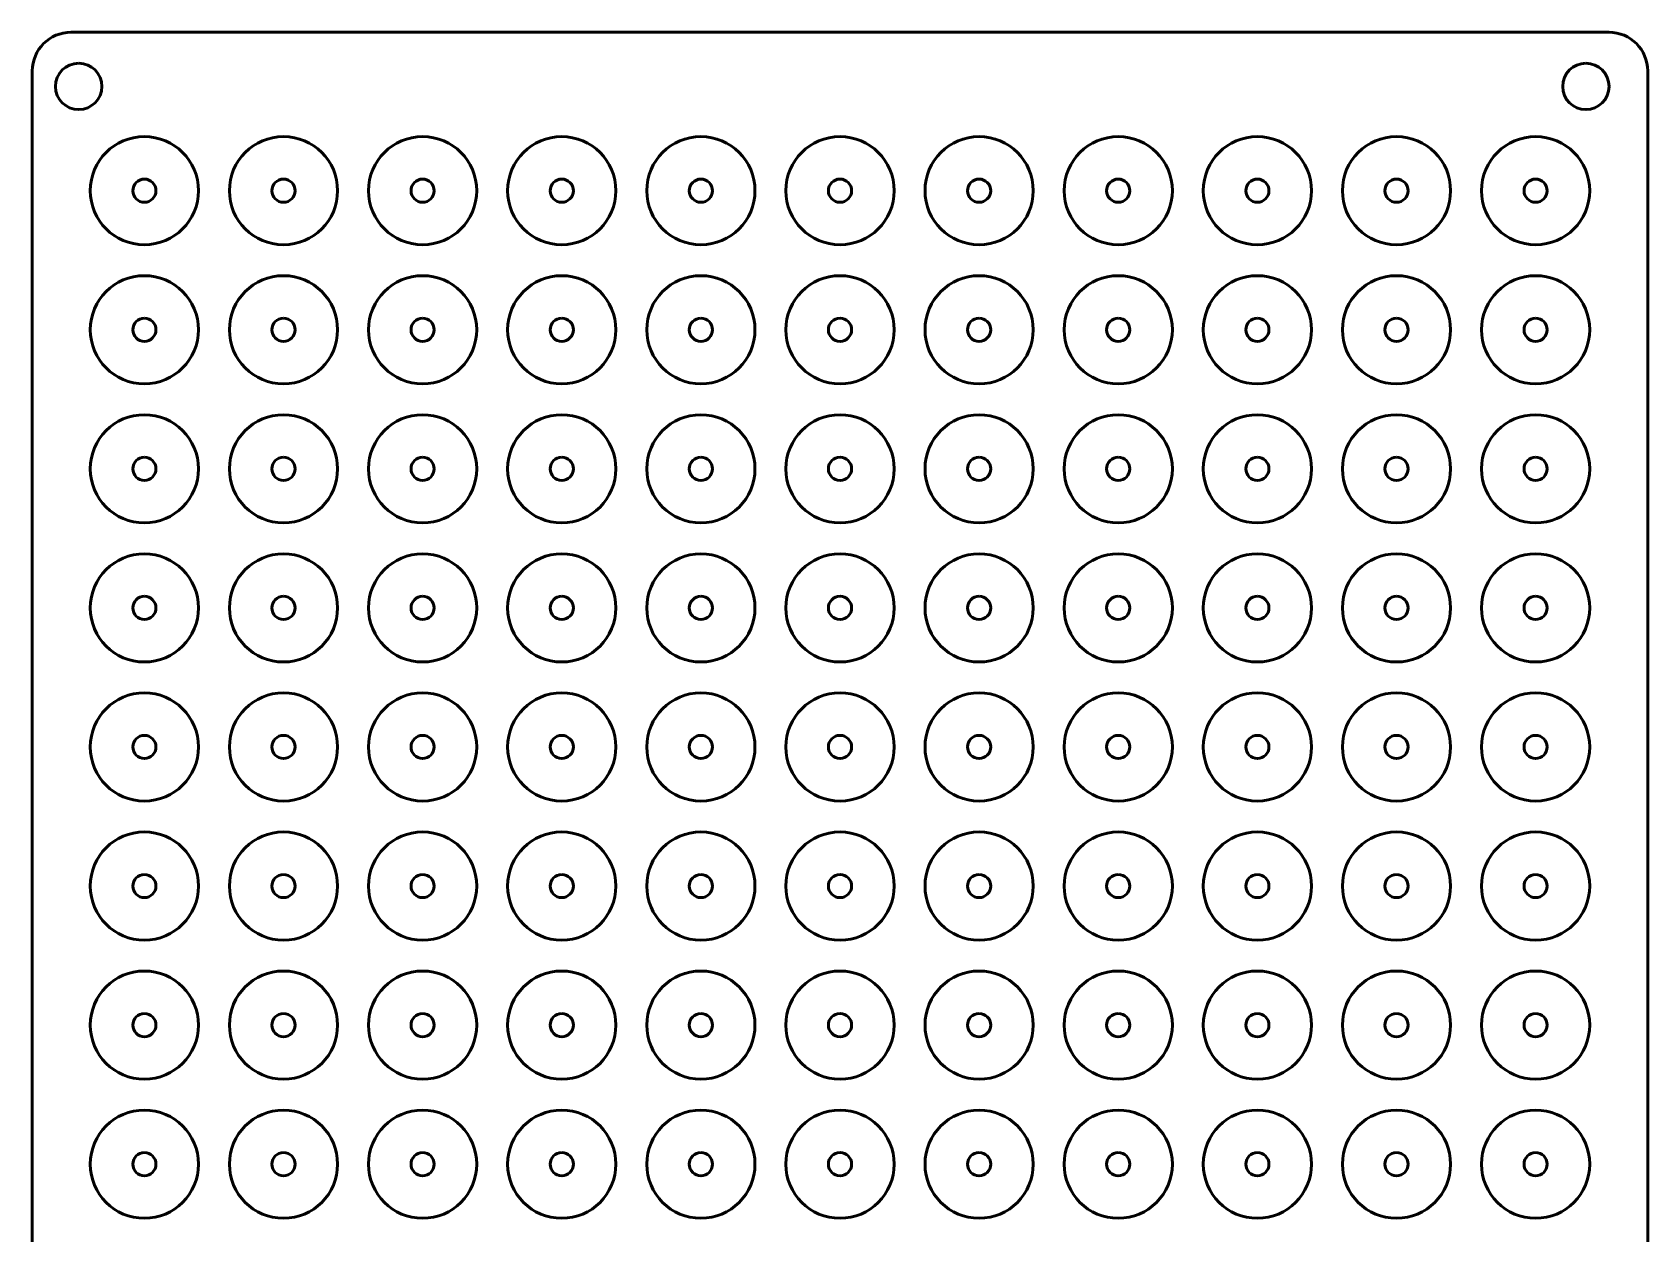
# Model space of a CAD drawing. Header units: centimetres. Extents: x -10.4 to 10.5, y -14.9 to 14.9.
# Drawn here: x -10.4 to 10.5, y -0.6 to 14.95 of the extents above; entities that cross this region are included whole.
import ezdxf

# ---------------------------------------------------------------- set-up
doc = ezdxf.new("R2010")
doc.units = ezdxf.units.CM
doc.header["$MEASUREMENT"] = 0
doc.layers.add('Layer 1', color=7, linetype='Continuous')

msp = doc.modelspace()

# ---------------------------------------------------------------- linework, layer by layer
at = {"layer": 'Layer 1', "lineweight": 53}
for centre, major_axis in [((-9.8, 14.25), (0, 0.3)), ((9.7, 14.25), (0, 0.3)), ((-8.95, 12.9), (0, 0.15)), ((-7.15, 12.9), (0, 0.15)), ((-5.35, 12.9), (0, 0.15)), ((-3.55, 12.9), (0, 0.15)), ((-1.75, 12.9), (0, 0.15)), ((0.05, 12.9), (0, 0.15)), ((1.85, 12.9), (0, 0.15)), ((3.65, 12.9), (0, 0.15)), ((5.45, 12.9), (0, 0.15)), ((7.25, 12.9), (0, 0.15)), ((9.05, 12.9), (0, 0.15)), ((-8.95, 11.1), (0, 0.15)), ((-7.15, 11.1), (0, 0.15)), ((-5.35, 11.1), (0, 0.15)), ((-3.55, 11.1), (0, 0.15)), ((-1.75, 11.1), (0, 0.15)), ((0.05, 11.1), (0, 0.15)), ((1.85, 11.1), (0, 0.15)), ((3.65, 11.1), (0, 0.15)), ((5.45, 11.1), (0, 0.15)), ((7.25, 11.1), (0, 0.15)), ((9.05, 11.1), (0, 0.15)), ((-8.95, 9.3), (0, 0.15)), ((-7.15, 9.3), (0, 0.15)), ((-5.35, 9.3), (0, 0.15)), ((-3.55, 9.3), (0, 0.15)), ((-1.75, 9.3), (0, 0.15)), ((0.05, 9.3), (0, 0.15)), ((1.85, 9.3), (0, 0.15)), ((3.65, 9.3), (0, 0.15)), ((5.45, 9.3), (0, 0.15)), ((7.25, 9.3), (0, 0.15)), ((9.05, 9.3), (0, 0.15)), ((-8.95, 7.5), (0, 0.15)), ((-7.15, 7.5), (0, 0.15)), ((-5.35, 7.5), (0, 0.15)), ((-3.55, 7.5), (0, 0.15)), ((-1.75, 7.5), (0, 0.15)), ((0.05, 7.5), (0, 0.15)), ((1.85, 7.5), (0, 0.15)), ((3.65, 7.5), (0, 0.15)), ((5.45, 7.5), (0, 0.15)), ((7.25, 7.5), (0, 0.15)), ((9.05, 7.5), (0, 0.15)), ((-8.95, 5.7), (0, 0.15)), ((-7.15, 5.7), (0, 0.15)), ((-5.35, 5.7), (0, 0.15)), ((-3.55, 5.7), (0, 0.15)), ((-1.75, 5.7), (0, 0.15)), ((0.05, 5.7), (0, 0.15)), ((1.85, 5.7), (0, 0.15)), ((3.65, 5.7), (0, 0.15)), ((5.45, 5.7), (0, 0.15)), ((7.25, 5.7), (0, 0.15)), ((9.05, 5.7), (0, 0.15)), ((-8.95, 3.9), (0, 0.15)), ((-7.15, 3.9), (0, 0.15)), ((-5.35, 3.9), (0, 0.15)), ((-3.55, 3.9), (0, 0.15)), ((-1.75, 3.9), (0, 0.15)), ((0.05, 3.9), (0, 0.15)), ((1.85, 3.9), (0, 0.15)), ((3.65, 3.9), (0, 0.15)), ((5.45, 3.9), (0, 0.15)), ((7.25, 3.9), (0, 0.15)), ((9.05, 3.9), (0, 0.15)), ((-8.95, 2.1), (0, 0.15)), ((-7.15, 2.1), (0, 0.15)), ((-5.35, 2.1), (0, 0.15)), ((-3.55, 2.1), (0, 0.15)), ((-1.75, 2.1), (0, 0.15)), ((0.05, 2.1), (0, 0.15)), ((1.85, 2.1), (0, 0.15)), ((3.65, 2.1), (0, 0.15)), ((5.45, 2.1), (0, 0.15)), ((7.25, 2.1), (0, 0.15)), ((9.05, 2.1), (0, 0.15)), ((-8.95, 0.3), (0, 0.15)), ((-7.15, 0.3), (0, 0.15)), ((-5.35, 0.3), (0, 0.15)), ((-3.55, 0.3), (0, 0.15)), ((-1.75, 0.3), (0, 0.15)), ((0.05, 0.3), (0, 0.15)), ((1.85, 0.3), (0, 0.15)), ((3.65, 0.3), (0, 0.15)), ((5.45, 0.3), (0, 0.15)), ((7.25, 0.3), (0, 0.15)), ((9.05, 0.3), (0, 0.15))]:
    msp.add_ellipse(centre, major_axis=major_axis, ratio=1, dxfattribs=at)
at = {"layer": 'Layer 1', "color": 3, "lineweight": 53}
for centre in [(-8.95, 12.9), (-7.15, 12.9), (-5.35, 12.9), (-3.55, 12.9), (-1.75, 12.9), (0.05, 12.9), (1.85, 12.9), (3.65, 12.9), (5.45, 12.9), (7.25, 12.9), (9.05, 12.9), (-8.95, 11.1), (-7.15, 11.1), (-5.35, 11.1), (-3.55, 11.1), (-1.75, 11.1), (0.05, 11.1), (1.85, 11.1), (3.65, 11.1), (5.45, 11.1), (7.25, 11.1), (9.05, 11.1), (-8.95, 9.3), (-7.15, 9.3), (-5.35, 9.3), (-3.55, 9.3), (-1.75, 9.3), (0.05, 9.3), (1.85, 9.3), (3.65, 9.3), (5.45, 9.3), (7.25, 9.3), (9.05, 9.3), (-8.95, 7.5), (-7.15, 7.5), (-5.35, 7.5), (-3.55, 7.5), (-1.75, 7.5), (0.05, 7.5), (1.85, 7.5), (3.65, 7.5), (5.45, 7.5), (7.25, 7.5), (9.05, 7.5), (-8.95, 5.7), (-7.15, 5.7), (-5.35, 5.7), (-3.55, 5.7), (-1.75, 5.7), (0.05, 5.7), (1.85, 5.7), (3.65, 5.7), (5.45, 5.7), (7.25, 5.7), (9.05, 5.7), (-8.95, 3.9), (-7.15, 3.9), (-5.35, 3.9), (-3.55, 3.9), (-1.75, 3.9), (0.05, 3.9), (1.85, 3.9), (3.65, 3.9), (5.45, 3.9), (7.25, 3.9), (9.05, 3.9), (-8.95, 2.1), (-7.15, 2.1), (-5.35, 2.1), (-3.55, 2.1), (-1.75, 2.1), (0.05, 2.1), (1.85, 2.1), (3.65, 2.1), (5.45, 2.1), (7.25, 2.1), (9.05, 2.1), (-8.95, 0.3), (-7.15, 0.3), (-5.35, 0.3), (-3.55, 0.3), (-1.75, 0.3), (0.05, 0.3), (1.85, 0.3), (3.65, 0.3), (5.45, 0.3), (7.25, 0.3), (9.05, 0.3)]:
    msp.add_ellipse(centre, major_axis=(0, 0.7), ratio=1, dxfattribs=at)
at = {"layer": 'Layer 1', "color": 1, "lineweight": 53}
msp.add_open_spline([(-10.4, -14.45), (-10.4, -14.45), (-10.4, 14.45), (-10.4, 14.45), (-10.4, 14.45), (-10.4, 14.72614), (-10.17614, 14.95), (-9.9, 14.95), (-9.9, 14.95), (-9.9, 14.95), (10, 14.95), (10, 14.95), (10, 14.95), (10.27614, 14.95), (10.5, 14.72614), (10.5, 14.45), (10.5, 14.45), (10.5, 14.45), (10.5, -14.45), (10.5, -14.45), (10.5, -14.45), (10.5, -14.72614), (10.27614, -14.95), (10, -14.95), (10, -14.95), (10, -14.95), (-9.9, -14.95), (-9.9, -14.95), (-9.9, -14.95), (-10.17614, -14.95), (-10.4, -14.72614), (-10.4, -14.45)], degree=3, knots=[0, 0, 0, 0, 0.11111111, 0.11111111, 0.11111111, 0.11111111, 0.22222222, 0.22222222, 0.22222222, 0.22222222, 0.33333333, 0.33333333, 0.33333333, 0.33333333, 0.44444444, 0.44444444, 0.44444444, 0.44444444, 0.55555556, 0.55555556, 0.55555556, 0.55555556, 0.66666667, 0.66666667, 0.66666667, 0.66666667, 0.77777778, 0.77777778, 0.77777778, 0.77777778, 1, 1, 1, 1], dxfattribs=at)

doc.saveas('drawing.dxf')
